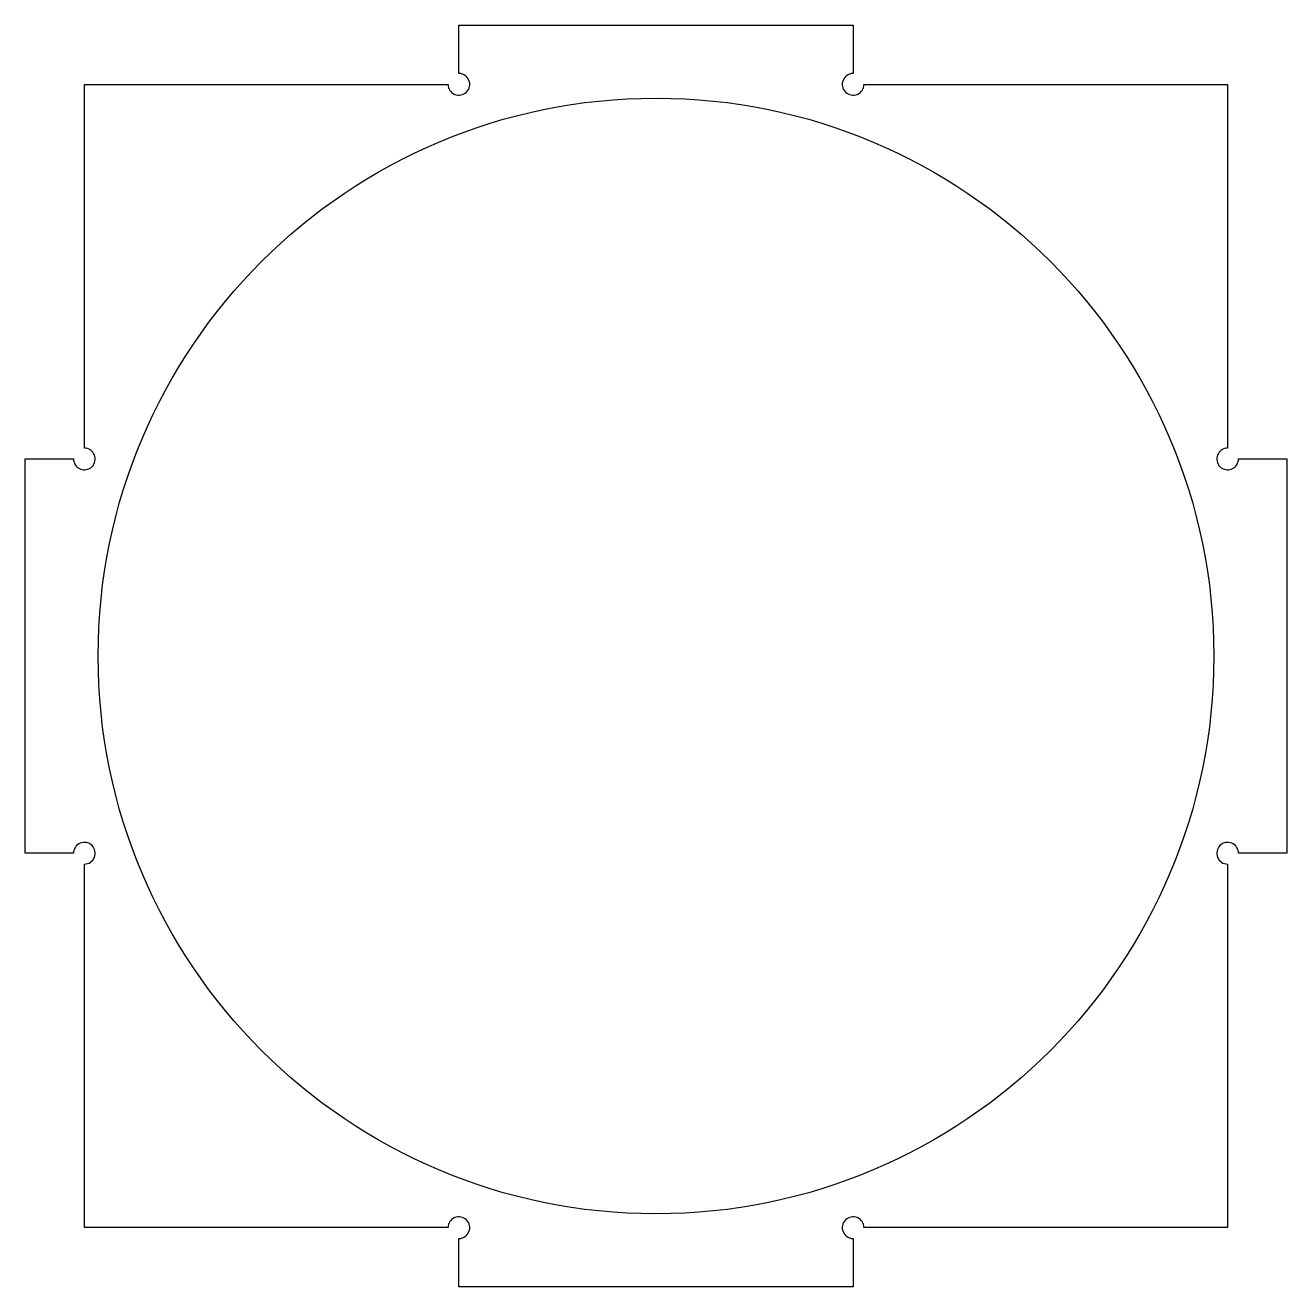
# Model space of a CAD drawing. Header units: millimetres. Extents: x -32 to 32, y -32 to 32.
import ezdxf

# ---------------------------------------------------------------- set-up
doc = ezdxf.new("R2010")
doc.units = ezdxf.units.MM
doc.layers.get('0').update_dxf_attribs({"linetype": 'CONTINUOUS'})

msp = doc.modelspace()

# ---------------------------------------------------------------- linework, layer by layer
msp.add_lwpolyline([(29, -29), (10.55, -29, 2.414214), (10, -29.55), (10, -32), (-10, -32), (-10, -29.55, 2.414214), (-10.55, -29), (-29, -29), (-29, -10.555, 2.414214), (-29.55, -10.005), (-32, -10.005), (-32, 9.995), (-29.55, 9.995, 2.414214), (-29, 10.545), (-29, 29), (-10.55, 29, 2.414214), (-10, 29.55), (-10, 32), (10, 32), (10, 29.55, 2.414214), (10.55, 29), (29, 29), (29, 10.545, 2.414214), (29.55, 9.995), (32, 9.995), (32, -10.005), (29.55, -10.005, 2.414214), (29, -10.555)], format="xyb", close=True)
msp.add_circle((0, 0), 28.3)

doc.saveas('drawing.dxf')
